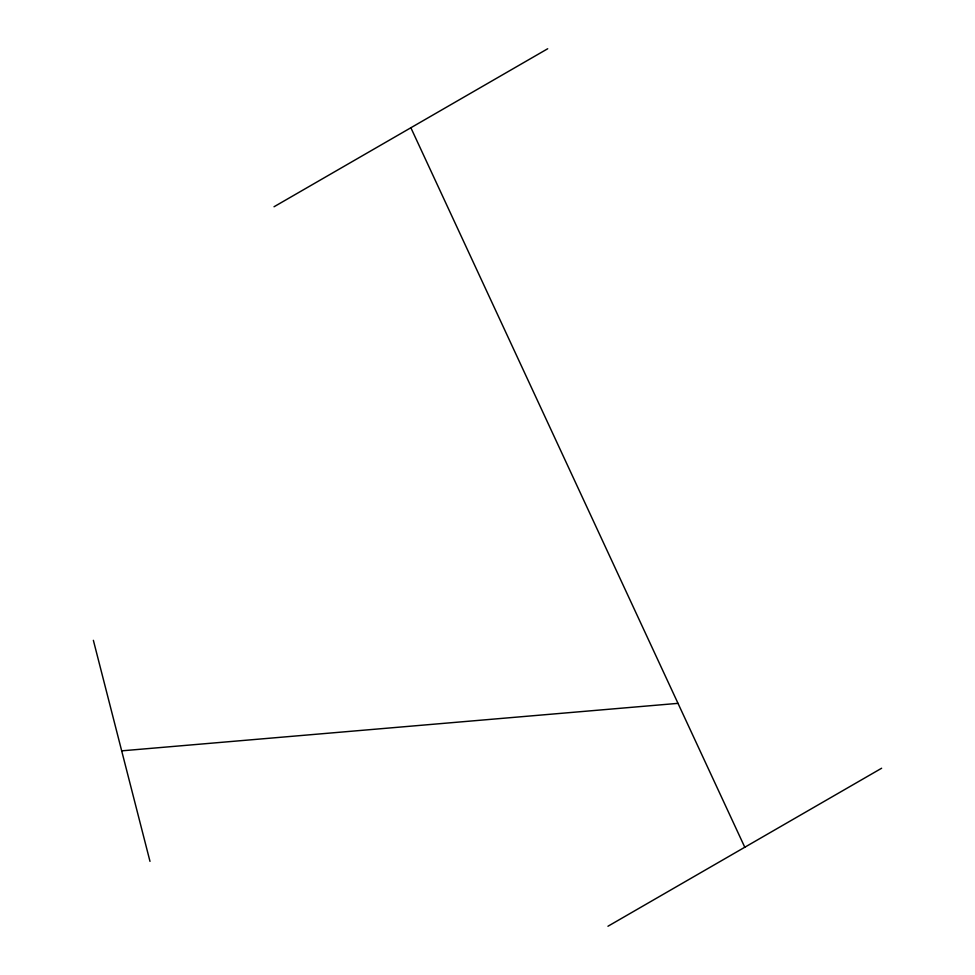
<?xml version="1.0" encoding="UTF-8"?>
<svg xmlns="http://www.w3.org/2000/svg" width="975" height="975" viewBox="0 0 975 975"><rect width="100%" height="100%" fill="white"/><g stroke="black" fill="none" stroke-linecap="round" stroke-linejoin="round"><path stroke-width="1.46" d="M274.024 206.761L547.706 48.75M607.949 926.25L881.632 768.239M121.68 750.848L678.003 703.353M410.865 127.749L744.79 847.251M93.368 640.319L149.992 861.376"/></g></svg>
